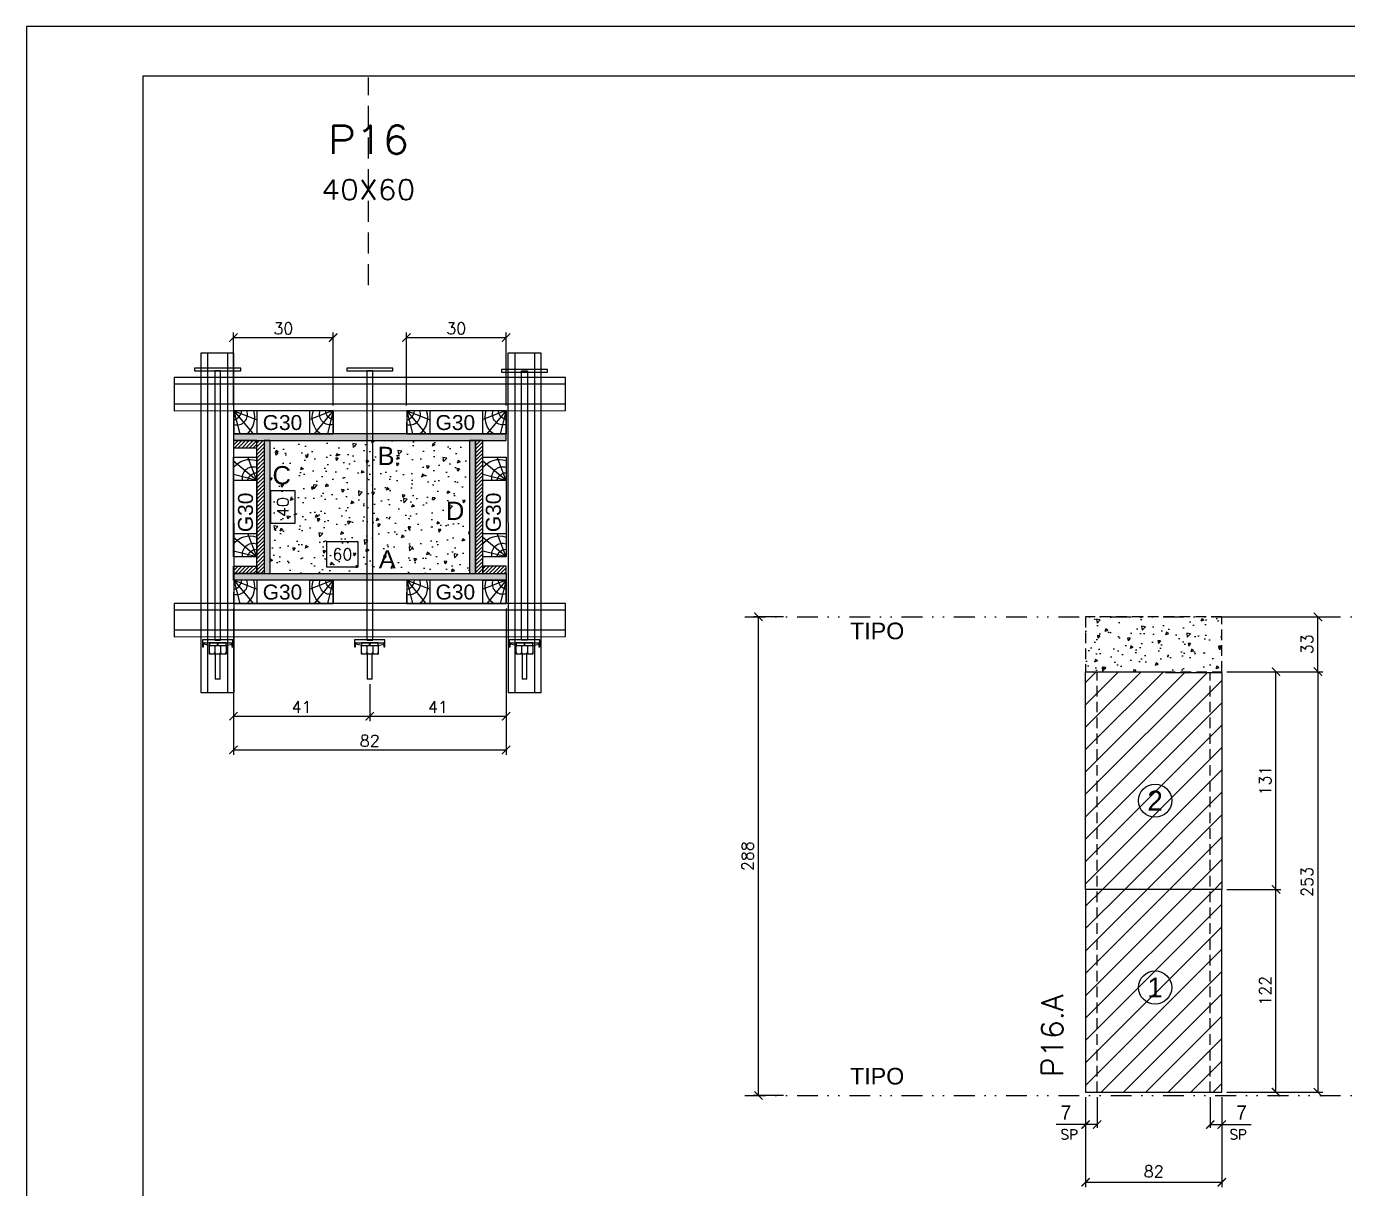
# Model space of a CAD drawing. Extents: x -23436 to 4767, y -3862 to 10024.
# Drawn here: x -20676 to -19882, y 2133 to 2832 of the extents above; entities that cross this region are included whole.
import ezdxf
from ezdxf.enums import TextEntityAlignment as Align

# ---------------------------------------------------------------- set-up
doc = ezdxf.new("R2010")
doc.units = 0
doc.header["$PDMODE"] = 2
doc.header["$PDSIZE"] = 10
for name, pattern in [('CABLIN', [0.35, 0.25, -0.1]), ('DIVIDE2', [0.625, 0.25, -0.125, 0, -0.125, 0, -0.125]), ('HIDDEN', [9.525, 6.35, -3.175])]:
    doc.linetypes.add(name, pattern=pattern)
doc.layers.get('0').update_dxf_attribs({"lineweight": 13})
doc.layers.get('Defpoints').update_dxf_attribs({"lineweight": 13})
for name, color, linetype in [('Barra de Ancoragem', 20, 'Continuous'), ('CHAPA', 1, 'Continuous'), ('Concreto', 250, 'HIDDEN'), ('Cota', 4, 'Continuous'), ('Hachura', 252, 'CABLIN'), ('MB Logo', 254, 'Continuous'), ('MEIO_PONT', 93, 'Continuous'), ('Nível', 160, 'Continuous'), ('Painéis', 30, 'Continuous'), ('Perfil Metálico', 224, 'Continuous'), ('Reaproveitamento', 252, 'Continuous'), ('Romaneio', 10, 'Continuous'), ('Sarrafo de Pressão', 42, 'HIDDEN'), ('Texto de Titulo', 7, 'Continuous'), ('Texto Nível', 251, 'Continuous'), ('Texto Qtd Sarr', 242, 'Continuous'), ('TEXTO_GERAL', 7, 'Continuous')]:
    doc.layers.add(name, color=color, linetype=linetype)
for name, color, linetype, lineweight in [('cotas', 4, 'Continuous', 13), ('FOLHA MB', 7, 'Continuous', 13), ('Madeira', 100, 'Continuous', 13), ('sarrafo', 93, 'Continuous', 13), ('Texto Seção', 7, 'Continuous', 15)]:
    doc.layers.add(name, color=color, linetype=linetype, lineweight=lineweight)
doc.layers.add('Laje_Perimetro', color=7, linetype='Continuous', plot=False)
doc.styles.add('ARIAL', font='arial.ttf', dxfattribs={"oblique": 15, "height": 25})
doc.styles.add('REGUA-120', font='ROMANS.shx', dxfattribs={"height": 15})
doc.styles.add('ROMANS', font='romans.shx')
doc.styles.add('ROMAS860', font='ROMAS860.SHX')
doc.styles.add('SANSSERIF', font='sas_____.pfb')
doc.dimstyles.new('COTA SECAO', dxfattribs={"dimtxt": 7, "dimasz": 5, "dimexe": 3, "dimexo": 3, "dimgap": 2, "dimtad": 3, "dimdec": 1, "dimlfac": 0.5, "dimzin": 12, "dimdsep": 46, "dimtxsty": 'ROMANS', "dimblk": 'ARCHTICK', "dimcen": 0, "dimclrd": 4, "dimclre": 4, "dimclrt": 1, "dimadec": 1, "dimazin": 3, "dimtfac": 1, "dimtdec": 1, "dimtmove": 0, "dimatfit": 3, "dimldrblk": 'OBLIQUE', "dimfxl": 0, "dimtolj": 1, "dimtzin": 12, "dimarcsym": 0})
doc.dimstyles.new('cotas', dxfattribs={"dimtxt": 8.5, "dimasz": 5, "dimexe": 2, "dimexo": 3, "dimgap": 3, "dimtad": 1, "dimdec": 1, "dimzin": 9, "dimdsep": 46, "dimtxsty": 'ROMAS860', "dimblk": 'ARCHTICK', "dimcen": 0, "dimclrd": 4, "dimclre": 4, "dimclrt": 1, "dimadec": 0, "dimazin": 2, "dimtfac": 1, "dimtdec": 1, "dimtix": 1, "dimtmove": 0, "dimatfit": 2, "dimldrblk": 'OBLIQUE', "dimfxl": 0, "dimtolj": 1, "dimtzin": 0, "dimlwd": 13, "dimlwe": 13, "dimarcsym": 0})
doc.dimstyles.new('PAINEL', dxfattribs={"dimtxt": 7, "dimasz": 5, "dimexe": 3, "dimexo": 3, "dimgap": 3, "dimtad": 1, "dimdec": 1, "dimzin": 12, "dimdsep": 46, "dimtxsty": 'ROMANS', "dimblk": 'ARCHTICK', "dimcen": 0, "dimclrd": 4, "dimclre": 4, "dimclrt": 1, "dimadec": 1, "dimazin": 3, "dimtfac": 1, "dimtdec": 1, "dimtmove": 0, "dimatfit": 3, "dimldrblk": 'OBLIQUE', "dimfxl": 0, "dimtolj": 1, "dimtzin": 12, "dimarcsym": 0})
doc.dimstyles.new('SECÇÃO 2', dxfattribs={"dimtxt": 7, "dimasz": 6, "dimexe": 0.18, "dimexo": 2, "dimgap": -4, "dimtad": 3, "dimdec": 1, "dimlfac": 0.5, "dimzin": 12, "dimdsep": 46, "dimtxsty": 'ROMANS', "dimblk": 'ARCHTICK', "dimcen": 0.09, "dimse1": 1, "dimse2": 1, "dimsd1": 1, "dimsd2": 1, "dimclrd": 180, "dimclre": 5, "dimclrt": 1, "dimadec": 0, "dimazin": 3, "dimtfac": 1, "dimtdec": 1, "dimtofl": 0, "dimtmove": 0, "dimatfit": 3, "dimldrblk": 'ARCHTICK', "dimfxl": 0, "dimtolj": 1, "dimtzin": 0, "dimarcsym": 0})
pattern_1 = [(45, (-17942.374, -1150), (-6.735192, 6.735192), [])]

# ---------------------------------------------------------------- blocks, each defined once
blk = doc.blocks.new('A$C169d8357')
at = {"layer": 'FOLHA MB', "color": 1}
for points in [[(0, 1199.94), (0, 149.94), (1485.02, 149.94), (1485.02, 1199.94)], [(70, 1169.94), (70, 179.94), (1455.02, 179.94), (1455.02, 1169.94)]]:
    blk.add_lwpolyline(points, close=True, dxfattribs=at)
blk = doc.blocks.new('titulo1')
at = {"layer": 'Defpoints', "color": 252, "linetype": 'HIDDEN', "ltscale": 2}
blk.add_line((0, 0), (0, 125), dxfattribs=at)
at = {"layer": 'Defpoints', "style": 'ROMANS', "oblique": 15}
blk.add_attdef('FOLHA', text='', height=10, dxfattribs=at).set_placement((0, 15.58), align=Align.MIDDLE_CENTER)
at = {"layer": 'Texto Qtd Sarr', "color": 3, "style": 'ROMANS', "oblique": 15}
for tag, height, p in [('TITULO', 17, (0, 71.45)), ('SEÇÃO', 12, (0, 41.55))]:
    blk.add_attdef(tag, text='', height=height, dxfattribs=at).set_placement(p, align=Align.MIDDLE_CENTER)
blk = doc.blocks.new('_ArchTick')
at = {"color": 0, "linetype": 'ByBlock', "const_width": 0.15}
blk.add_lwpolyline([(-0.5, -0.5), (0.5, 0.5)], dxfattribs=at)
blk = doc.blocks.new('*D4195')
at = {"layer": 'Cota', "color": 4, "lineweight": 13, "transparency": 16777216}
for p, q in [((-19964.23, 2188.06), (-19964.23, 2169.58)), ((-19957.23, 2188.06), (-19957.23, 2169.58)), ((-19964.23, 2171.58), (-19957.23, 2171.58)), ((-19957.23, 2171.58), (-19939.57, 2171.58))]:
    blk.add_line(p, q, dxfattribs=at)
at = {"layer": 'Defpoints', "color": 0, "transparency": 16777216}
for p in [(-19964.23, 2191.06), (-19957.23, 2191.06), (-19957.23, 2171.58)]:
    blk.add_point(p, dxfattribs=at)
at = {"layer": 'Cota', "color": 4, "lineweight": 13, "transparency": 16777216, "xscale": 5, "yscale": 5, "zscale": 5, "rotation": 180}
blk.add_blockref('_ArchTick', (-19964.23, 2171.58), dxfattribs=at)
at = {"layer": 'Cota', "color": 4, "lineweight": 13, "transparency": 16777216, "xscale": 5, "yscale": 5, "zscale": 5}
blk.add_blockref('_ArchTick', (-19957.23, 2171.58), dxfattribs=at)
at = {"layer": 'Cota', "color": 1, "transparency": 16777216, "insert": (-19945.4, 2178.83), "char_height": 8.5, "attachment_point": 5, "style": 'ROMAS860'}
blk.add_mtext('\\A1;7', dxfattribs=at)
blk = doc.blocks.new('_OBLIQUE')
at = {"color": 0, "linetype": 'ByBlock', "lineweight": -2}
for p, q in [((0, 0), (-1, 0)), ((-0.5, -0.5), (0.5, 0.5))]:
    blk.add_line(p, q, dxfattribs=at)
blk = doc.blocks.new('*D4196')
at = {"layer": 'Cota', "color": 4, "lineweight": -2, "transparency": 16777216}
for p, q in [((-20039.23, 2188.06), (-20039.23, 2133.88)), ((-19957.23, 2188.06), (-19957.23, 2133.88)), ((-20039.23, 2136.88), (-19957.23, 2136.88))]:
    blk.add_line(p, q, dxfattribs=at)
at = {"layer": 'Defpoints', "color": 0, "transparency": 16777216}
for p in [(-20039.23, 2191.06), (-19957.23, 2191.06), (-19957.23, 2136.88)]:
    blk.add_point(p, dxfattribs=at)
at = {"layer": 'Cota', "color": 4, "lineweight": -2, "transparency": 16777216, "xscale": 5, "yscale": 5, "zscale": 5, "rotation": 180}
blk.add_blockref('_ArchTick', (-20039.23, 2136.88), dxfattribs=at)
at = {"layer": 'Cota', "color": 4, "lineweight": -2, "transparency": 16777216, "xscale": 5, "yscale": 5, "zscale": 5}
blk.add_blockref('_ArchTick', (-19957.23, 2136.88), dxfattribs=at)
at = {"layer": 'Cota', "color": 1, "transparency": 16777216, "insert": (-19998.23, 2143.38), "char_height": 7, "attachment_point": 5, "style": 'ROMANS'}
blk.add_mtext('\\A1;82', dxfattribs=at)
blk = doc.blocks.new('*D4197')
at = {"layer": 'Cota', "color": 4, "lineweight": 13, "transparency": 16777216}
for p, q in [((-20039.23, 2188.06), (-20039.23, 2169.58)), ((-20032.23, 2188.06), (-20032.23, 2169.58)), ((-20039.23, 2171.58), (-20056.9, 2171.58)), ((-20032.23, 2171.58), (-20039.23, 2171.58))]:
    blk.add_line(p, q, dxfattribs=at)
at = {"layer": 'Defpoints', "color": 0, "transparency": 16777216}
for p in [(-20039.23, 2191.06), (-20032.23, 2191.06), (-20039.23, 2171.58)]:
    blk.add_point(p, dxfattribs=at)
at = {"layer": 'Cota', "color": 4, "lineweight": 13, "transparency": 16777216, "xscale": 5, "yscale": 5, "zscale": 5, "rotation": 180}
blk.add_blockref('_ArchTick', (-20039.23, 2171.58), dxfattribs=at)
at = {"layer": 'Cota', "color": 4, "lineweight": 13, "transparency": 16777216, "xscale": 5, "yscale": 5, "zscale": 5}
blk.add_blockref('_ArchTick', (-20032.23, 2171.58), dxfattribs=at)
at = {"layer": 'Cota', "color": 1, "transparency": 16777216, "insert": (-20051.07, 2178.83), "char_height": 8.5, "attachment_point": 5, "style": 'ROMAS860'}
blk.add_mtext('\\A1;7', dxfattribs=at)
blk = doc.blocks.new('*D4198')
at = {"layer": 'cotas', "color": 4, "lineweight": -2, "transparency": 16777216}
for p, q in [((-19954.23, 2313.06), (-19921.67, 2313.06)), ((-19924.67, 2191.06), (-19924.67, 2313.06)), ((-19954.23, 2191.06), (-19921.67, 2191.06))]:
    blk.add_line(p, q, dxfattribs=at)
at = {"layer": 'Defpoints', "color": 0, "transparency": 16777216}
for p in [(-19957.23, 2313.06), (-19924.67, 2313.06), (-19957.23, 2191.06)]:
    blk.add_point(p, dxfattribs=at)
at = {"layer": 'cotas', "color": 4, "lineweight": -2, "transparency": 16777216, "xscale": 5, "yscale": 5, "zscale": 5}
for p, rotation in [((-19924.67, 2313.06), 90), ((-19924.67, 2191.06), 270)]:
    blk.add_blockref('_ArchTick', p, dxfattribs=dict(at, rotation=rotation))
at = {"layer": 'cotas', "color": 1, "transparency": 16777216, "insert": (-19931.17, 2252.06), "char_height": 7, "attachment_point": 5, "rotation": 90, "style": 'ROMANS'}
blk.add_mtext('\\A1;122', dxfattribs=at)
blk = doc.blocks.new('*D4199')
at = {"layer": 'cotas', "color": 4, "lineweight": -2, "transparency": 16777216}
for p, q in [((-19954.23, 2444.06), (-19921.67, 2444.06)), ((-19924.67, 2313.06), (-19924.67, 2444.06)), ((-19954.23, 2313.06), (-19921.67, 2313.06))]:
    blk.add_line(p, q, dxfattribs=at)
at = {"layer": 'Defpoints', "color": 0, "transparency": 16777216}
for p in [(-19957.23, 2444.06), (-19924.67, 2444.06), (-19957.23, 2313.06)]:
    blk.add_point(p, dxfattribs=at)
at = {"layer": 'cotas', "color": 4, "lineweight": -2, "transparency": 16777216, "xscale": 5, "yscale": 5, "zscale": 5}
for p, rotation in [((-19924.67, 2444.06), 90), ((-19924.67, 2313.06), 270)]:
    blk.add_blockref('_ArchTick', p, dxfattribs=dict(at, rotation=rotation))
at = {"layer": 'cotas', "color": 1, "transparency": 16777216, "insert": (-19931.17, 2378.56), "char_height": 7, "attachment_point": 5, "rotation": 90, "style": 'ROMANS'}
blk.add_mtext('\\A1;131', dxfattribs=at)
blk = doc.blocks.new('*D4200')
at = {"layer": 'cotas', "color": 4, "lineweight": -2, "transparency": 16777216}
for p, q in [((-19954.23, 2477.06), (-19896.46, 2477.06)), ((-19899.46, 2444.06), (-19899.46, 2477.06)), ((-19954.23, 2444.06), (-19896.46, 2444.06))]:
    blk.add_line(p, q, dxfattribs=at)
at = {"layer": 'Defpoints', "color": 0, "transparency": 16777216}
for p in [(-19957.23, 2477.06), (-19899.46, 2477.06), (-19957.23, 2444.06)]:
    blk.add_point(p, dxfattribs=at)
at = {"layer": 'cotas', "color": 4, "lineweight": -2, "transparency": 16777216, "xscale": 5, "yscale": 5, "zscale": 5}
for p, rotation in [((-19899.46, 2477.06), 90), ((-19899.46, 2444.06), 270)]:
    blk.add_blockref('_ArchTick', p, dxfattribs=dict(at, rotation=rotation))
at = {"layer": 'cotas', "color": 1, "transparency": 16777216, "insert": (-19905.96, 2460.56), "char_height": 7, "attachment_point": 5, "rotation": 90, "style": 'ROMANS'}
blk.add_mtext('\\A1;33', dxfattribs=at)
blk = doc.blocks.new('*D4201')
at = {"layer": 'cotas', "color": 4, "lineweight": -2, "transparency": 16777216}
for p, q in [((-19954.23, 2444.06), (-19896.46, 2444.06)), ((-19899.46, 2444.06), (-19899.46, 2191.06)), ((-19954.23, 2191.06), (-19896.46, 2191.06))]:
    blk.add_line(p, q, dxfattribs=at)
at = {"layer": 'Defpoints', "color": 0, "transparency": 16777216}
for p in [(-19957.23, 2444.06), (-19957.23, 2191.06), (-19899.46, 2191.06)]:
    blk.add_point(p, dxfattribs=at)
at = {"layer": 'cotas', "color": 4, "lineweight": -2, "transparency": 16777216, "xscale": 5, "yscale": 5, "zscale": 5}
for p, rotation in [((-19899.46, 2444.06), 90), ((-19899.46, 2191.06), 270)]:
    blk.add_blockref('_ArchTick', p, dxfattribs=dict(at, rotation=rotation))
at = {"layer": 'cotas', "color": 1, "transparency": 16777216, "insert": (-19905.96, 2317.56), "char_height": 7, "attachment_point": 5, "rotation": 90, "style": 'ROMANS'}
blk.add_mtext('\\A1;253', dxfattribs=at)
blk = doc.blocks.new('ERTYERTYUYTURTYUTRYU')
at = {"layer": 'Barra de Ancoragem'}
for p, q in [((8963.33, 10873.8), (8963.33, 10855.54)), ((8964.88, 10869.68), (8964.1, 10873.21)), ((8985.14, 10863.2), (8985.14, 10866.14)), ((8964.88, 10859.66), (8964.1, 10856.13))]:
    blk.add_line(p, q, dxfattribs=at)
at = {"layer": 'Barra de Ancoragem', "flags": 128}
for points in [[(8961.54, 10855.54), (8961.54, 10873.8), (8963.33, 10873.8), (8963.33, 10855.54)], [(8963.33, 10873.8), (8965.7, 10873.8), (8965.7, 10873.21), (8963.33, 10873.21)], [(8963.33, 10869.68), (8964.88, 10869.68), (8964.88, 10859.66), (8963.33, 10859.66)], [(8963.33, 10856.13), (8965.7, 10856.13), (8965.7, 10855.54), (8963.33, 10855.54)]]:
    blk.add_lwpolyline(points, close=True, dxfattribs=at)
for points in [[(8964.88, 10864.37), (8963.33, 10864.37), (8963.33, 10864.96), (8964.88, 10864.96), (8964.88, 10864.37), (8964.88, 10864.96)], [(8964.88, 10859.66), (8970.14, 10859.66), (8970.14, 10869.68), (8964.88, 10869.68)], [(8985.14, 10863.2), (8970.14, 10863.2), (8970.14, 10866.14), (8985.14, 10866.14)]]:
    blk.add_lwpolyline(points, dxfattribs=at)
for points in [[(8964.88, 10866.44), (8968.96, 10866.44, 0.729796), (8968.96, 10869.68, 0.729796)], [(8964.88, 10862.9), (8968.96, 10862.9, 0.666667), (8968.96, 10866.44, 0.666667)]]:
    blk.add_lwpolyline(points, format="xyb", dxfattribs=at)
at = {"layer": 'Barra de Ancoragem'}
blk.add_arc((8968.44, 10861.28), 1.7, 287.75636, 72.24364, dxfattribs=at)
blk = doc.blocks.new('*D4682')
at = {"layer": 'cotas', "color": 180, "lineweight": -2, "transparency": 16777216}
for p, q in [((-20514.65, 2552.78), (-20529.65, 2552.78)), ((-20529.65, 2552.78), (-20529.65, 2533.44)), ((-20514.65, 2533.44), (-20514.65, 2552.78)), ((-20529.65, 2533.44), (-20514.65, 2533.44))]:
    blk.add_line(p, q, dxfattribs=at)
at = {"layer": 'Defpoints', "color": 0, "transparency": 16777216}
for p in [(-20512.52, 2583.11), (-20512.52, 2503.11), (-20510.65, 2503.11)]:
    blk.add_point(p, dxfattribs=at)
at = {"layer": 'cotas', "color": 1, "transparency": 16777216, "insert": (-20522.15, 2543.11), "char_height": 7, "attachment_point": 5, "rotation": 90, "style": 'ROMANS'}
blk.add_mtext('\\A1;40', dxfattribs=at)
blk = doc.blocks.new('*D4683')
at = {"layer": 'cotas', "color": 180, "lineweight": -2, "transparency": 16777216}
for p, q in [((-20476.79, 2522.11), (-20495.79, 2522.11)), ((-20495.79, 2522.11), (-20495.79, 2507.11)), ((-20476.79, 2507.11), (-20476.79, 2522.11)), ((-20495.79, 2507.11), (-20476.79, 2507.11))]:
    blk.add_line(p, q, dxfattribs=at)
at = {"layer": 'Defpoints', "color": 0, "transparency": 16777216}
for p in [(-20529.84, 2503.11), (-20409.84, 2503.11), (-20409.84, 2503.11)]:
    blk.add_point(p, dxfattribs=at)
at = {"layer": 'cotas', "color": 1, "transparency": 16777216, "insert": (-20486.29, 2514.61), "char_height": 7, "attachment_point": 5, "style": 'ROMANS'}
blk.add_mtext('\\A1;60', dxfattribs=at)
blk = doc.blocks.new('*D4684')
at = {"layer": 'cotas', "color": 4, "lineweight": -2, "transparency": 16777216}
for p, q in [((-20551.84, 2482.12), (-20551.84, 2393.95)), ((-20387.84, 2482.16), (-20387.84, 2393.95)), ((-20551.84, 2396.95), (-20387.84, 2396.95))]:
    blk.add_line(p, q, dxfattribs=at)
at = {"layer": 'Defpoints', "color": 0, "transparency": 16777216}
for p in [(-20551.84, 2485.12), (-20387.84, 2485.16), (-20387.84, 2396.95)]:
    blk.add_point(p, dxfattribs=at)
at = {"layer": 'cotas', "color": 4, "lineweight": -2, "transparency": 16777216, "xscale": 5, "yscale": 5, "zscale": 5, "rotation": 180}
blk.add_blockref('_ArchTick', (-20551.84, 2396.95), dxfattribs=at)
at = {"layer": 'cotas', "color": 4, "lineweight": -2, "transparency": 16777216, "xscale": 5, "yscale": 5, "zscale": 5}
blk.add_blockref('_ArchTick', (-20387.84, 2396.95), dxfattribs=at)
at = {"layer": 'cotas', "color": 1, "transparency": 16777216, "insert": (-20469.84, 2402.45), "char_height": 7, "attachment_point": 5, "style": 'ROMANS'}
blk.add_mtext('\\A1;82', dxfattribs=at)
blk = doc.blocks.new('PONTALETE')
at = {"layer": 'Madeira'}
for q in [(2.71, 7), (7, 5.76), (7, 1.74)]:
    blk.add_line((0, 0), q, dxfattribs=at)
blk.add_lwpolyline([(0, 0), (7, 0), (7, 7), (0, 7)], close=True, dxfattribs=at)
for centre, radius, start, end in [((2.04, 0.06), 6.23, 37.2818, 109.0913), ((1.09, 0.9), 3.19, 343.603, 109.9847), ((-0.21, -0.78), 3.09, 14.6322, 86.0383)]:
    blk.add_arc(centre, radius, start, end, dxfattribs=at)
blk = doc.blocks.new('*D4685')
at = {"layer": 'cotas', "color": 4, "lineweight": -2, "transparency": 16777216}
for p, q in [((-20551.84, 2482.11), (-20551.84, 2414.3)), ((-20469.84, 2436.52), (-20469.84, 2414.3)), ((-20551.84, 2417.3), (-20469.84, 2417.3))]:
    blk.add_line(p, q, dxfattribs=at)
at = {"layer": 'Defpoints', "color": 0, "transparency": 16777216}
for p in [(-20551.84, 2485.11), (-20469.84, 2439.52), (-20469.84, 2417.3)]:
    blk.add_point(p, dxfattribs=at)
at = {"layer": 'cotas', "color": 4, "lineweight": -2, "transparency": 16777216, "xscale": 5, "yscale": 5, "zscale": 5, "rotation": 180}
blk.add_blockref('_ArchTick', (-20551.84, 2417.3), dxfattribs=at)
at = {"layer": 'cotas', "color": 4, "lineweight": -2, "transparency": 16777216, "xscale": 5, "yscale": 5, "zscale": 5}
blk.add_blockref('_ArchTick', (-20469.84, 2417.3), dxfattribs=at)
at = {"layer": 'cotas', "color": 1, "transparency": 16777216, "insert": (-20510.84, 2422.8), "char_height": 7, "attachment_point": 5, "style": 'ROMANS'}
blk.add_mtext('\\A1;41', dxfattribs=at)
blk = doc.blocks.new('*D4686')
at = {"layer": 'cotas', "color": 4, "lineweight": -2, "transparency": 16777216}
for p, q in [((-20387.84, 2482.11), (-20387.84, 2414.3)), ((-20469.84, 2436.52), (-20469.84, 2414.3)), ((-20469.84, 2417.3), (-20387.84, 2417.3))]:
    blk.add_line(p, q, dxfattribs=at)
at = {"layer": 'Defpoints', "color": 0, "transparency": 16777216}
for p in [(-20387.84, 2485.11), (-20469.84, 2439.52), (-20387.84, 2417.3)]:
    blk.add_point(p, dxfattribs=at)
at = {"layer": 'cotas', "color": 4, "lineweight": -2, "transparency": 16777216, "xscale": 5, "yscale": 5, "zscale": 5, "rotation": 180}
blk.add_blockref('_ArchTick', (-20469.84, 2417.3), dxfattribs=at)
at = {"layer": 'cotas', "color": 4, "lineweight": -2, "transparency": 16777216, "xscale": 5, "yscale": 5, "zscale": 5}
blk.add_blockref('_ArchTick', (-20387.84, 2417.3), dxfattribs=at)
at = {"layer": 'cotas', "color": 1, "transparency": 16777216, "insert": (-20428.84, 2422.8), "char_height": 7, "attachment_point": 5, "style": 'ROMANS'}
blk.add_mtext('\\A1;41', dxfattribs=at)
blk = doc.blocks.new('*D4687')
at = {"layer": 'cotas', "color": 4, "lineweight": -2, "transparency": 16777216}
for p, q in [((-20551.84, 2604.11), (-20551.84, 2648.04)), ((-20491.84, 2604.11), (-20491.84, 2648.04)), ((-20551.84, 2645.04), (-20491.84, 2645.04))]:
    blk.add_line(p, q, dxfattribs=at)
at = {"layer": 'Defpoints', "color": 0, "transparency": 16777216}
for p in [(-20491.84, 2645.04), (-20551.84, 2601.11), (-20491.84, 2601.11)]:
    blk.add_point(p, dxfattribs=at)
at = {"layer": 'cotas', "color": 4, "lineweight": -2, "transparency": 16777216, "xscale": 5, "yscale": 5, "zscale": 5, "rotation": 180}
blk.add_blockref('_ArchTick', (-20551.84, 2645.04), dxfattribs=at)
at = {"layer": 'cotas', "color": 4, "lineweight": -2, "transparency": 16777216, "xscale": 5, "yscale": 5, "zscale": 5}
blk.add_blockref('_ArchTick', (-20491.84, 2645.04), dxfattribs=at)
at = {"layer": 'cotas', "color": 1, "transparency": 16777216, "insert": (-20521.84, 2650.54), "char_height": 7, "attachment_point": 5, "style": 'ROMANS'}
blk.add_mtext('\\A1;30', dxfattribs=at)
blk = doc.blocks.new('*D4688')
at = {"layer": 'cotas', "color": 4, "lineweight": -2, "transparency": 16777216}
for p, q in [((-20447.84, 2604.11), (-20447.84, 2648.04)), ((-20387.84, 2604.11), (-20387.84, 2648.04)), ((-20447.84, 2645.04), (-20387.84, 2645.04))]:
    blk.add_line(p, q, dxfattribs=at)
at = {"layer": 'Defpoints', "color": 0, "transparency": 16777216}
for p in [(-20387.84, 2645.04), (-20447.84, 2601.11), (-20387.84, 2601.11)]:
    blk.add_point(p, dxfattribs=at)
at = {"layer": 'cotas', "color": 4, "lineweight": -2, "transparency": 16777216, "xscale": 5, "yscale": 5, "zscale": 5, "rotation": 180}
blk.add_blockref('_ArchTick', (-20447.84, 2645.04), dxfattribs=at)
at = {"layer": 'cotas', "color": 4, "lineweight": -2, "transparency": 16777216, "xscale": 5, "yscale": 5, "zscale": 5}
blk.add_blockref('_ArchTick', (-20387.84, 2645.04), dxfattribs=at)
at = {"layer": 'cotas', "color": 1, "transparency": 16777216, "insert": (-20417.84, 2650.54), "char_height": 7, "attachment_point": 5, "style": 'ROMANS'}
blk.add_mtext('\\A1;30', dxfattribs=at)
blk = doc.blocks.new('*D5085')
at = {"layer": 'cotas', "color": 4, "lineweight": -2, "transparency": 16777216}
for p, q in [((-20220.9, 2477.06), (-20239.01, 2477.06)), ((-20236.01, 2189.06), (-20236.01, 2477.06)), ((-20220.9, 2189.06), (-20239.01, 2189.06))]:
    blk.add_line(p, q, dxfattribs=at)
at = {"layer": 'Defpoints', "color": 0, "transparency": 16777216}
for p in [(-20236.01, 2477.06), (-20217.9, 2477.06), (-20217.9, 2189.06)]:
    blk.add_point(p, dxfattribs=at)
at = {"layer": 'cotas', "color": 4, "lineweight": -2, "transparency": 16777216, "xscale": 5, "yscale": 5, "zscale": 5}
for p, rotation in [((-20236.01, 2477.06), 90), ((-20236.01, 2189.06), 270)]:
    blk.add_blockref('_ArchTick', p, dxfattribs=dict(at, rotation=rotation))
at = {"layer": 'cotas', "color": 1, "transparency": 16777216, "insert": (-20242.51, 2333.06), "char_height": 7, "attachment_point": 5, "rotation": 90, "style": 'ROMANS'}
blk.add_mtext('\\A1;288', dxfattribs=at)

msp = doc.modelspace()

# ---------------------------------------------------------------- hatches: boundary and pattern name
at = {"layer": 'Concreto'}
h = msp.add_hatch(dxfattribs=at)
h.set_pattern_fill('AR-CONC', color=256, scale=0.1, angle=-180)
h.set_pattern_definition([(230, (-12055.484, 13019.123), (-18.218467, 1.593909), [1.905, -20.955]), (175, (-12055.484, 13019.123), (3.524342, -19.105685), [1.524, -16.764058]), (280.45144, (-12057.002, 13019.256), (-14.694125, -17.511775), [1.619, -17.809024]), (226.1842, (-12055.484, 13014.043), (-27.107904, 4.204233), [2.8575, -31.4325]), (276.63556, (-12057.743, 13014.393), (-23.740413, -24.74261), [2.4285, -26.71356]), (171.18415, (-12055.484, 13014.043), (-23.740413, -24.74261), [2.285997, -25.145973]), (201, (-12058.024, 13015.313), (-15.161439, 10.22652), [1.905, -20.955]), (146, (-12058.024, 13015.313), (-6.180203, -18.418797), [1.524, -16.764]), (251.45145, (-12059.288, 13016.165), (-21.341642, -8.192277), [1.619, -17.808994]), (217.5, (-12055.484, 13019.123), (-0.3088603, -8.455504), [0, -16.5608, 0, -17.018, 0, -16.8275]), (187.5, (-12055.484, 13019.123), (-6.681966, -10.0180575), [0, -9.7028, 0, -16.1798, 0, -6.4135]), (147.5, (-12049.82, 13019.123), (-13.5590595, 0.5728744), [0, -6.35, 0, -19.812, 0, -26.289]), (137.5, (-12047.28, 13019.123), (-14.812918, -2.542649), [0, -8.255, 0, -13.1572, 0, -18.669])])
h.paths.add_polyline_path([(-20409.842, 2503.11), (-20530.401, 2503.11), (-20529.283, 2583.11), (-20409.842, 2583.11)])
h = msp.add_hatch(dxfattribs=at)
h.set_pattern_fill('AR-CONC', color=256, scale=0.1, angle=-180)
h.set_pattern_definition([(230, (-3258.16, -1201), (-18.218467, 1.593909), [1.905, -20.955]), (175, (-3258.16, -1201), (3.524342, -19.105685), [1.524, -16.764058]), (280.45144, (-3259.678, -1200.867), (-14.694125, -17.511775), [1.619, -17.809024]), (226.1842, (-3258.16, -1206.08), (-27.107904, 4.204233), [2.8575, -31.4325]), (276.63556, (-3260.418, -1205.73), (-23.740413, -24.742612), [2.428502, -26.71356]), (171.18415, (-3258.16, -1206.08), (-23.740413, -24.742612), [2.285997, -25.145973]), (201, (-3260.7, -1204.81), (-15.161439, 10.22652), [1.905, -20.955]), (146, (-3260.7, -1204.81), (-6.180203, -18.418797), [1.524, -16.764]), (251.45145, (-3261.963, -1203.958), (-21.341642, -8.192277), [1.619, -17.808994]), (217.5, (-3258.1594, -1201), (-0.3088603, -8.455504), [0, -16.5608, 0, -17.018, 0, -16.8275]), (187.5, (-3258.159, -1201), (-6.6819663, -10.0180575), [0, -9.7028, 0, -16.1798, 0, -6.4135]), (147.5, (-3252.495, -1201), (-13.5590595, 0.5728744), [0, -6.35, 0, -19.812, 0, -26.289]), (137.5, (-3249.955, -1201), (-14.812918, -2.542649), [0, -8.255, 0, -13.1572, 0, -18.669])])
h.paths.add_polyline_path([(-20039.235, 2444.057), (-19957.235, 2444.057), (-19957.235, 2477.057), (-20039.235, 2477.057)])
at = {"layer": 'Hachura'}
h = msp.add_hatch(color=256, dxfattribs=at)
h.dxf.hatch_style = 1
h.paths.add_polyline_path([(-20387.842, 2583.11), (-20387.842, 2587.11), (-20551.842, 2587.11), (-20551.842, 2583.11)])
h = msp.add_hatch(dxfattribs=at)
h.set_pattern_fill('ANSI31', color=256, scale=0.5, angle=180, style=0)
h.set_pattern_definition([(225, (-29675.7935, -20346.2986), (1.12253202, -1.12253202), [])])
h.paths.add_polyline_path([(-20537.842, 2583.11), (-20537.842, 2578.71), (-20551.842, 2578.71), (-20551.842, 2583.11)])
h = msp.add_hatch(dxfattribs=at)
h.set_pattern_fill('ANSI31', color=256, scale=0.5, angle=180, style=0)
h.set_pattern_definition([(225, (-29675.7935, -20397.2986), (1.12253202, -1.12253202), [])])
h.paths.add_polyline_path([(-20537.842, 2503.11), (-20533.442, 2503.11), (-20533.442, 2583.11), (-20537.842, 2583.11)])
h = msp.add_hatch(color=256, dxfattribs=at)
h.dxf.hatch_style = 1
h.paths.add_polyline_path([(-20533.442, 2503.11), (-20529.842, 2503.11), (-20529.842, 2583.11), (-20533.442, 2583.11)])
h = msp.add_hatch(color=256, dxfattribs=at)
h.dxf.hatch_style = 1
h.paths.add_polyline_path([(-20409.842, 2503.11), (-20406.242, 2503.11), (-20406.242, 2583.11), (-20409.842, 2583.11)])
h = msp.add_hatch(dxfattribs=at)
h.set_pattern_fill('ANSI31', color=256, scale=0.5, angle=180, style=0)
h.set_pattern_definition([(225, (-29890.7935, -20397.2986), (1.12253202, -1.12253202), [])])
h.paths.add_polyline_path([(-20401.842, 2503.11), (-20406.242, 2503.11), (-20406.242, 2583.11), (-20401.842, 2583.11)])
h = msp.add_hatch(dxfattribs=at)
h.set_pattern_fill('ANSI31', color=256, scale=0.5, angle=180, style=0)
h.set_pattern_definition([(225, (-29675.7935, -20388.2986), (1.12253202, -1.12253202), [])])
h.paths.add_polyline_path([(-20537.842, 2503.11), (-20537.842, 2507.51), (-20551.842, 2507.51), (-20551.842, 2503.11)])
h = msp.add_hatch(dxfattribs=at)
h.set_pattern_fill('ANSI31', color=256, scale=0.5, angle=180, style=0)
h.set_pattern_definition([(225, (-29890.7935, -20388.2986), (1.12253202, -1.12253202), [])])
h.paths.add_polyline_path([(-20401.842, 2503.11), (-20401.842, 2507.51), (-20387.842, 2507.51), (-20387.842, 2503.11)])
h = msp.add_hatch(color=256, dxfattribs=at)
h.dxf.hatch_style = 1
h.paths.add_polyline_path([(-20387.842, 2503.11), (-20387.842, 2499.11), (-20551.842, 2499.11), (-20551.842, 2503.11)])
at = {"layer": 'Reaproveitamento'}
h = msp.add_hatch(dxfattribs=at)
h.set_pattern_fill('ANSI31', color=256, scale=3, style=0)
h.set_pattern_definition(pattern_1)
h.paths.add_polyline_path([(-20039.235, 2313.057), (-20039.235, 2444.057), (-19991.235, 2444.057), (-19991.235, 2443.557), (-19957.235, 2443.557), (-19957.235, 2313.057)])
h = msp.add_hatch(dxfattribs=at)
h.set_pattern_fill('ANSI31', color=256, scale=3, style=0)
h.set_pattern_definition(pattern_1)
h.paths.add_polyline_path([(-20039.235, 2191.057), (-19957.235, 2191.057), (-19957.235, 2313.057), (-20039.235, 2313.057)])

# ---------------------------------------------------------------- linework, layer by layer
for points in [[(-20491.842, 2587.11), (-20491.842, 2601.11), (-20551.563, 2601.059), (-20551.842, 2587.11)], [(-20387.842, 2587.11), (-20387.842, 2601.11), (-20447.563, 2601.059), (-20447.842, 2587.11)], [(-20537.842, 2513.164), (-20551.842, 2513.164), (-20551.842, 2573.157), (-20537.842, 2573.157)], [(-20387.842, 2513.164), (-20401.842, 2513.164), (-20401.842, 2573.157), (-20387.842, 2573.157)], [(-20491.842, 2485.11), (-20491.842, 2499.11), (-20551.563, 2499.059), (-20551.842, 2485.11)], [(-20387.842, 2485.11), (-20387.842, 2499.11), (-20447.563, 2499.059), (-20447.842, 2485.11)]]:
    msp.add_lwpolyline(points, close=True)
at = {"layer": 'Barra de Ancoragem', "flags": 128}
for points in [[(-20547.473, 2626.581), (-20575.21, 2626.581), (-20575.21, 2624.981), (-20547.473, 2624.981)], [(-20563.117, 2624.981), (-20563.117, 2463.11), (-20559.566, 2463.11), (-20559.566, 2624.981)], [(-20455.973, 2626.581), (-20483.71, 2626.581), (-20483.71, 2624.981), (-20455.973, 2624.981)], [(-20471.617, 2624.981), (-20471.617, 2463.11), (-20468.066, 2463.11), (-20468.066, 2624.981)], [(-20362.897, 2625.781), (-20390.633, 2625.781), (-20390.633, 2624.181), (-20362.897, 2624.181)], [(-20374.989, 2624.981), (-20374.989, 2463.11), (-20378.541, 2463.11), (-20378.541, 2624.981)]]:
    msp.add_lwpolyline(points, close=True, dxfattribs=at)
at = {"layer": 'CHAPA'}
for points in [[(-20387.842, 2583.11), (-20387.842, 2587.11), (-20551.842, 2587.11), (-20551.842, 2583.11)], [(-20533.442, 2503.11), (-20529.842, 2503.11), (-20529.842, 2583.11), (-20533.442, 2583.11)], [(-20409.842, 2503.11), (-20406.242, 2503.11), (-20406.242, 2583.11), (-20409.842, 2583.11)], [(-20387.842, 2503.11), (-20387.842, 2499.11), (-20551.842, 2499.11), (-20551.842, 2503.11)]]:
    msp.add_lwpolyline(points, close=True, dxfattribs=at)
at = {"layer": 'Concreto'}
msp.add_lwpolyline([(-20039.235, 2444.057), (-19957.235, 2444.057), (-19957.235, 2477.057), (-20039.235, 2477.057)], close=True, dxfattribs=at)
at = {"layer": 'Laje_Perimetro'}
msp.add_lwpolyline([(-19191.377, 2832.259), (-20676.397, 2832.259), (-20676.397, 1782.259), (-19191.377, 1782.259)], close=True, dxfattribs=at)
at = {"layer": 'MEIO_PONT'}
msp.add_lwpolyline([(-20387.842, 2499.11), (-20387.842, 2485.11), (-20387.842, 2485.11), (-20387.842, 2499.11)], close=True, dxfattribs=at)
at = {"layer": 'Nível', "linetype": 'DIVIDE2', "ltscale": 50}
for p, q in [((-20244.238, 2477.057), (-19308.49, 2477.057)), ((-20244.238, 2189.057), (-19308.49, 2189.057))]:
    msp.add_line(p, q, dxfattribs=at)
at = {"layer": 'Painéis', "color": 32, "true_color": 0xcd6928}
for points in [[(-20039.235, 2313.057), (-20039.235, 2444.057), (-19991.235, 2444.057), (-19991.235, 2443.557), (-19957.235, 2443.557), (-19957.235, 2313.057)], [(-20039.235, 2191.057), (-19957.235, 2191.057), (-19957.235, 2313.057), (-20039.235, 2313.057)]]:
    msp.add_lwpolyline(points, close=True, dxfattribs=at)
at = {"layer": 'Perfil Metálico'}
for p, q in [((-20567.513, 2635.713), (-20567.513, 2431.609)), ((-20555.513, 2635.713), (-20555.513, 2431.609)), ((-20382.676, 2635.713), (-20382.676, 2431.609)), ((-20370.676, 2635.713), (-20370.676, 2431.609)), ((-20352.123, 2617.05), (-20587.56, 2617.05)), ((-20352.123, 2605.05), (-20587.56, 2605.05)), ((-20352.123, 2481.109), (-20587.56, 2481.109)), ((-20352.123, 2469.109), (-20587.56, 2469.109))]:
    msp.add_line(p, q, dxfattribs=at)
for points in [[(-20551.574, 2635.713), (-20571.574, 2635.713), (-20571.513, 2431.609), (-20551.513, 2431.609)], [(-20366.737, 2635.713), (-20386.737, 2635.713), (-20386.676, 2431.609), (-20366.676, 2431.609)], [(-20352.123, 2601.11), (-20352.123, 2621.11), (-20587.56, 2621.05), (-20587.56, 2601.05)], [(-20587.56, 2485.109), (-20587.56, 2465.109), (-20352.123, 2465.169), (-20352.123, 2485.169)]]:
    msp.add_lwpolyline(points, close=True, dxfattribs=at)
at = {"layer": 'Romaneio'}
for centre in [(-19997.405, 2366.456), (-19997.405, 2254.052)]:
    msp.add_circle(centre, 10, dxfattribs=at)
at = {"layer": 'sarrafo'}
for points in [[(-20551.842, 2578.71), (-20537.842, 2578.71), (-20537.842, 2583.11), (-20551.842, 2583.11)], [(-20551.842, 2578.71), (-20537.842, 2578.71), (-20537.842, 2583.11), (-20551.842, 2583.11)], [(-20533.442, 2583.11), (-20533.442, 2503.11), (-20537.842, 2503.11), (-20537.842, 2583.11)], [(-20533.442, 2583.11), (-20533.442, 2503.11), (-20537.842, 2503.11), (-20537.842, 2583.11)], [(-20406.242, 2583.11), (-20406.242, 2503.11), (-20401.842, 2503.11), (-20401.842, 2583.11)], [(-20406.242, 2583.11), (-20406.242, 2503.11), (-20401.842, 2503.11), (-20401.842, 2583.11)], [(-20551.842, 2507.51), (-20537.842, 2507.51), (-20537.842, 2503.11), (-20551.842, 2503.11)], [(-20551.842, 2507.51), (-20537.842, 2507.51), (-20537.842, 2503.11), (-20551.842, 2503.11)], [(-20387.842, 2507.51), (-20401.842, 2507.51), (-20401.842, 2503.11), (-20387.842, 2503.11)], [(-20387.842, 2507.51), (-20401.842, 2507.51), (-20401.842, 2503.11), (-20387.842, 2503.11)]]:
    msp.add_lwpolyline(points, close=True, dxfattribs=at)
at = {"layer": 'Sarrafo de Pressão'}
for p, q in [((-20032.235, 2191.057), (-20032.235, 2444.057)), ((-19964.235, 2191.057), (-19964.235, 2443.557))]:
    msp.add_line(p, q, dxfattribs=at)

# ---------------------------------------------------------------- block references
at = {"xscale": -1, "rotation": 90.00000000000072}
for p in [(-9696.673, 11424.654), (-9605.173, 11424.654), (-9512.096, 11424.654)]:
    msp.add_blockref('ERTYERTYUYTURTYUTRYU', p, dxfattribs=at)
at = {"layer": 'MB Logo'}
msp.add_blockref('A$C169d8357', (-20676.397, 1632.321), dxfattribs=at)
at = {"layer": 'MEIO_PONT', "yscale": 2, "zscale": 2}
for p, xscale, rotation in [((-20551.563, 2601.059), 2, 270), ((-20491.842, 2601.11), -2, 90), ((-20447.563, 2601.059), 2, 270), ((-20387.842, 2601.11), -2, 90), ((-20551.563, 2499.059), 2, 270), ((-20491.842, 2499.11), -2, 90), ((-20447.563, 2499.059), 2, 270), ((-20387.842, 2499.11), -2, 90)]:
    msp.add_blockref('PONTALETE', p, dxfattribs=dict(at, xscale=xscale, rotation=rotation))
at = {"layer": 'MEIO_PONT', "xscale": -2, "yscale": 2, "zscale": 2}
for p in [(-20537.842, 2559.157), (-20387.842, 2559.157), (-20537.842, 2513.164), (-20387.842, 2513.164)]:
    msp.add_blockref('PONTALETE', p, dxfattribs=at)
at = {"layer": 'Texto Seção'}
ref = msp.add_blockref('titulo1', (-20470.686, 2676.554), dxfattribs=at)
ref.add_attrib('TITULO', 'P16', dxfattribs={"layer": 'Texto de Titulo', "color": 7, "height": 17, "style": 'ROMANS', "width": 1.1}).set_placement((-20470.686, 2764.054), align=Align.MIDDLE_CENTER)
ref.add_attrib('SEÇÃO', '40X60', dxfattribs={"layer": 'Texto de Titulo', "color": 7, "height": 12, "style": 'ROMANS', "width": 1.1}).set_placement((-20470.686, 2734.054), align=Align.MIDDLE_CENTER)

# ---------------------------------------------------------------- texts
at = {"layer": 'Romaneio', "color": 0, "style": 'ARIAL'}
for s, p in [('2', (-19997.405, 2366.456)), ('1', (-19997.405, 2254.052))]:
    msp.add_text(s, height=12, dxfattribs=at).set_placement(p, align=Align.MIDDLE_CENTER)
at = {"layer": 'Texto Nível', "style": 'ARIAL'}
for p in [(-20148.293, 2463.575), (-20148.293, 2195.697)]:
    msp.add_text('TIPO', height=10, dxfattribs=at).set_placement(p, align=Align.RIGHT)
at = {"layer": 'Texto Seção', "insert": (-20052.705, 2200.308), "char_height": 13, "width": 285.32988, "attachment_point": 7, "rotation": 90, "style": 'REGUA-120'}
msp.add_mtext('P16.A', dxfattribs=at)
at = {"layer": 'Texto Seção', "char_height": 6, "style": 'ROMANS'}
for insert, attachment_point in [((-20043.77, 2162.629), 9), ((-19952.7, 2162.629), 7)]:
    msp.add_mtext('SP', dxfattribs=dict(at, insert=insert, attachment_point=attachment_point))
at = {"layer": 'TEXTO_GERAL', "color": 0, "linetype": 'Continuous', "style": 'SANSSERIF'}
for p in [(-20534.234, 2593.944), (-20430.234, 2593.944), (-20534.234, 2491.944), (-20430.234, 2491.944)]:
    msp.add_text('G30', height=9, dxfattribs=at).set_placement(p, align=Align.MIDDLE_LEFT)
at = {"layer": 'TEXTO_GERAL', "style": 'ARIAL'}
for s, p in [('B', (-20460.079, 2573.859)), ('C', (-20522.825, 2562.254)), ('D', (-20418.482, 2540.833)), ('A', (-20459.332, 2511.629))]:
    msp.add_text(s, height=11, dxfattribs=at).set_placement(p, align=Align.MIDDLE_CENTER)
at = {"layer": 'TEXTO_GERAL', "color": 0, "linetype": 'Continuous', "char_height": 9, "width": 285.32988, "attachment_point": 7, "rotation": 90, "style": 'SANSSERIF'}
for insert in [(-20539.984, 2528.016), (-20390.888, 2528.016)]:
    msp.add_mtext('G30', dxfattribs=dict(at, insert=insert))

# ---------------------------------------------------------------- dimensions: what is measured, and where the dimension line sits
at = {"layer": 'Cota'}
dim = msp.add_linear_dim(base=(-20039.235, 2171.579), p1=(-20032.235, 2191.057), p2=(-20039.235, 2191.057), dimstyle='cotas', dxfattribs=at)
dim.commit()
dim.dimension.update_dxf_attribs({"geometry": '*D4197', "text_midpoint": (-20051.068, 2171.579), "dimtype": 160})
dim = msp.add_linear_dim(base=(-19957.235, 2136.881), p1=(-20039.235, 2191.057), p2=(-19957.235, 2191.057), dimstyle='PAINEL', override={"dimarcsym": 2}, dxfattribs=at)
dim.commit()
dim.dimension.update_dxf_attribs({"geometry": '*D4196', "text_midpoint": (-19998.235, 2143.381)})
dim = msp.add_linear_dim(base=(-19957.235, 2171.579), p1=(-19964.235, 2191.057), p2=(-19957.235, 2191.057), angle=180, dimstyle='cotas', dxfattribs=at)
dim.commit()
dim.dimension.update_dxf_attribs({"geometry": '*D4195', "text_midpoint": (-19945.401, 2171.579), "dimtype": 160})
at = {"layer": 'cotas'}
for base, p1, p2, picture, middle in [((-20491.842, 2645.037), (-20551.842, 2601.11), (-20491.842, 2601.11), '*D4687', (-20521.842, 2650.537)), ((-20387.842, 2645.037), (-20447.842, 2601.11), (-20387.842, 2601.11), '*D4688', (-20417.842, 2650.537)), ((-20387.842, 2396.948), (-20551.842, 2485.119), (-20387.842, 2485.159), '*D4684', (-20469.842, 2402.448)), ((-20469.842, 2417.298), (-20551.842, 2485.11), (-20469.842, 2439.517), '*D4685', (-20510.842, 2422.798)), ((-20387.842, 2417.298), (-20469.842, 2439.517), (-20387.842, 2485.11), '*D4686', (-20428.842, 2422.798))]:
    dim = msp.add_linear_dim(base=base, p1=p1, p2=p2, dimstyle='COTA SECAO', dxfattribs=at)
    dim.commit()
    dim.dimension.update_dxf_attribs({"geometry": picture, "text_midpoint": middle})
dim = msp.add_linear_dim(base=(-20510.654, 2503.11), p1=(-20512.522, 2583.11), p2=(-20512.522, 2503.11), angle=270, dimstyle='SECÇÃO 2', dxfattribs=at)
dim.commit()
dim.dimension.update_dxf_attribs({"geometry": '*D4682', "text_midpoint": (-20522.154, 2543.11)})
dim = msp.add_linear_dim(base=(-20409.842, 2503.11), p1=(-20529.842, 2503.11), p2=(-20409.842, 2503.11), dimstyle='SECÇÃO 2', dxfattribs=at)
dim.commit()
dim.dimension.update_dxf_attribs({"geometry": '*D4683', "text_midpoint": (-20486.286, 2503.11), "dimtype": 160})
at = {"layer": 'cotas', "color": 2}
dim = msp.add_linear_dim(base=(-20236.013, 2477.057), p1=(-20217.898, 2189.057), p2=(-20217.898, 2477.057), angle=90, dimstyle='PAINEL', override={"dimarcsym": 2}, dxfattribs=at)
dim.commit()
dim.dimension.update_dxf_attribs({"geometry": '*D5085', "text_midpoint": (-20242.513, 2333.057)})
at = {"layer": 'cotas'}
for base, p1, p2, picture, middle in [((-19899.459, 2477.057), (-19957.235, 2444.057), (-19957.235, 2477.057), '*D4200', (-19905.959, 2460.557)), ((-19924.674, 2444.057), (-19957.235, 2313.057), (-19957.235, 2444.057), '*D4199', (-19931.174, 2378.557)), ((-19899.459, 2191.057), (-19957.235, 2444.057), (-19957.235, 2191.057), '*D4201', (-19905.959, 2317.557)), ((-19924.674, 2313.057), (-19957.235, 2191.057), (-19957.235, 2313.057), '*D4198', (-19931.174, 2252.057))]:
    dim = msp.add_linear_dim(base=base, p1=p1, p2=p2, angle=90, dimstyle='PAINEL', override={"dimarcsym": 2}, dxfattribs=at)
    dim.commit()
    dim.dimension.update_dxf_attribs({"geometry": picture, "text_midpoint": middle})

doc.saveas('drawing.dxf')
